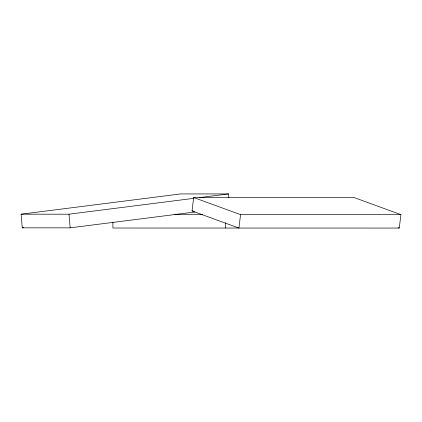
<?xml version="1.0" encoding="UTF-8"?>
<svg xmlns="http://www.w3.org/2000/svg" width="422" height="422" viewBox="0 0 422 422"><rect width="100%" height="100%" fill="white"/><g stroke="black" fill="none" stroke-linecap="round" stroke-linejoin="round"><path stroke-width="0.63" d="M193.661 197.522L240.545 214.634L238.926 228.065L192.042 210.958L193.661 197.522L354.016 197.522L400.9 214.634L399.281 228.065L112.901 228.022L112.901 222.141M195.017 211.986L70.168 227.843L22.261 227.843L21.1 214.191L180.595 193.935L228.502 193.935L228.829 197.834M21.1 214.191L69.008 214.191L193.856 198.335M199.084 197.67L228.502 193.935M22.261 227.843L23.569 227.68M192.042 210.958L193.355 210.958M174.191 214.297L202.534 214.297M240.545 214.634L400.9 214.634M398.046 227.616L399.281 228.065M69.008 214.191L70.168 227.843M225.601 222.795L225.601 228.022"/></g></svg>
